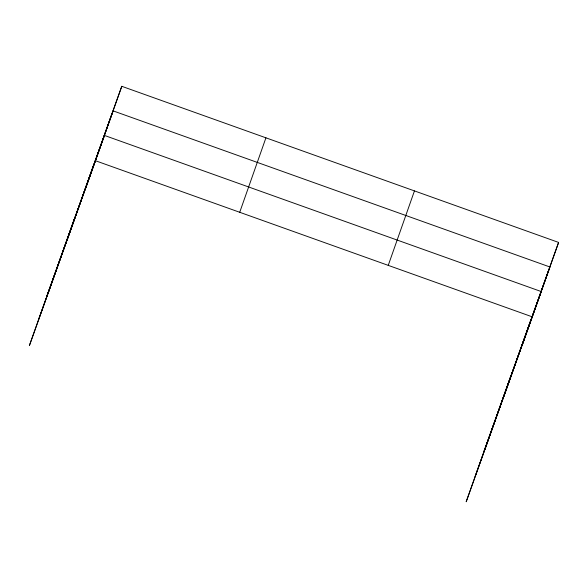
<?xml version="1.0" encoding="UTF-8"?>
<svg xmlns="http://www.w3.org/2000/svg" width="588" height="588" viewBox="0 0 588 588"><rect width="100%" height="100%" fill="white"/><g stroke="black" fill="none" stroke-linecap="round" stroke-linejoin="round"><path stroke-width="0.88" d="M48.01 293.603L74.22 219.14M67.179 240.051L93.396 165.588M85.789 188.079L112.007 113.616M121.782 86.304L29.4 345.575L121.782 86.304L558.6 242.425L466.218 501.696L558.6 242.425M239.72 212.283L265.93 137.827M388.242 265.364L414.452 190.909M484.828 449.724L511.038 375.262M503.997 396.172L530.214 321.709M522.607 344.2L548.817 269.738M46.959 295.683L113.131 110.875L549.949 266.996L483.777 451.805M38.316 320.254L104.48 135.446L541.298 291.575L475.126 476.383M95.572 160.767L532.39 316.888"/></g></svg>
